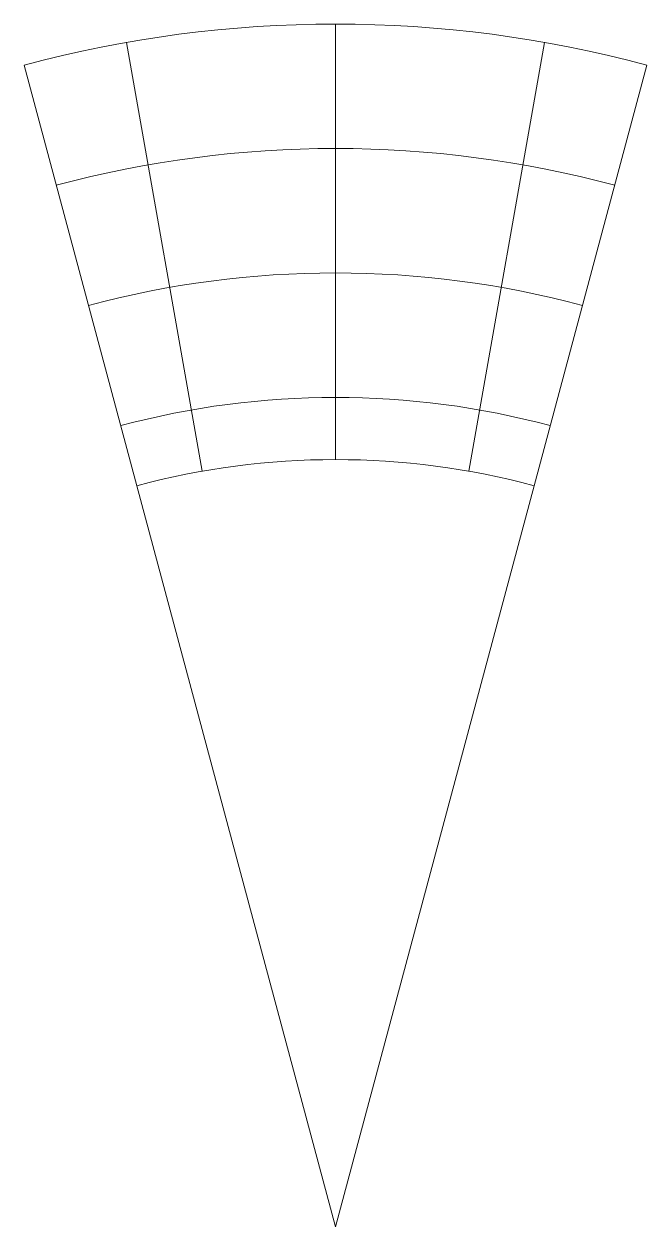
# Model space of a CAD drawing. Extents: x -38 to 38, y 0 to 147.
import ezdxf

# ---------------------------------------------------------------- set-up
doc = ezdxf.new("R2010")
doc.units = 0
doc.header["$MEASUREMENT"] = 0
doc.layers.get('0').update_dxf_attribs({"linetype": 'CONTINUOUS'})
doc.layers.add('DEFAULT', color=7, linetype='CONTINUOUS')

msp = doc.modelspace()

# ---------------------------------------------------------------- linework, layer by layer
at = {"linetype": 'Continuous', "lineweight": 0}
for p, q in [((-24.32, 90.78), (0, 0)), ((0, 0), (24.32, 90.78))]:
    msp.add_line(p, q, dxfattribs=at)
at = {"layer": 'DEFAULT', "color": 7, "linetype": 'Continuous', "lineweight": 0}
for p, q in [((0, 93.98), (0, 147.32)), ((-16.32, 92.55), (-25.58, 145.08)), ((16.32, 92.55), (25.58, 145.08)), ((-24.32, 90.78), (-38.13, 142.3)), ((24.32, 90.78), (38.13, 142.3))]:
    msp.add_line(p, q, dxfattribs=at)
for radius in [147.32, 132.08, 116.84, 101.6, 93.98]:
    msp.add_arc((0, 0), radius, 75, 105, dxfattribs=at)

doc.saveas('drawing.dxf')
